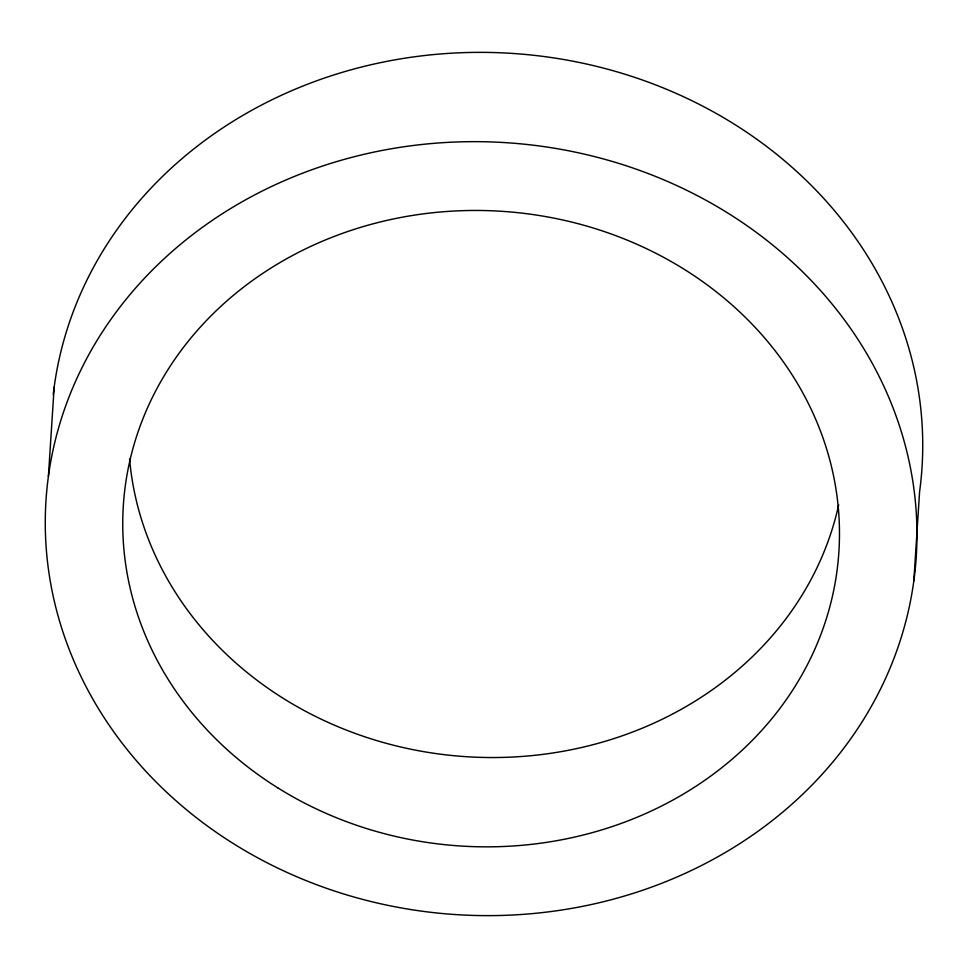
<?xml version="1.0" encoding="UTF-8"?>
<svg xmlns="http://www.w3.org/2000/svg" width="968" height="968" viewBox="0 0 968 968"><rect width="100%" height="100%" fill="white"/><g stroke="black" fill="none" stroke-linecap="round" stroke-linejoin="round"><path stroke-width="1.45" d="M48.4 476.365L54.172 387.067M913.828 580.933A436.048 386.776 3.7 0 0 309.966 170.428A436.048 386.776 3.7 0 0 219.554 834.573A436.048 386.776 3.7 0 0 913.828 580.933L919.6 491.635A436.048 386.776 3.7 0 0 534.893 55.418A436.048 386.776 3.7 0 0 53.24 394.496M838.675 504.885A358.523 318.012 3.7 0 1 466.358 756.698A358.523 318.012 3.7 0 1 129.591 459.026M277.743 787.819A358.523 318.012 3.7 0 0 838.336 558.947A358.523 318.012 3.7 0 0 327.257 239.193A358.523 318.012 3.7 0 0 277.743 787.819"/></g></svg>
